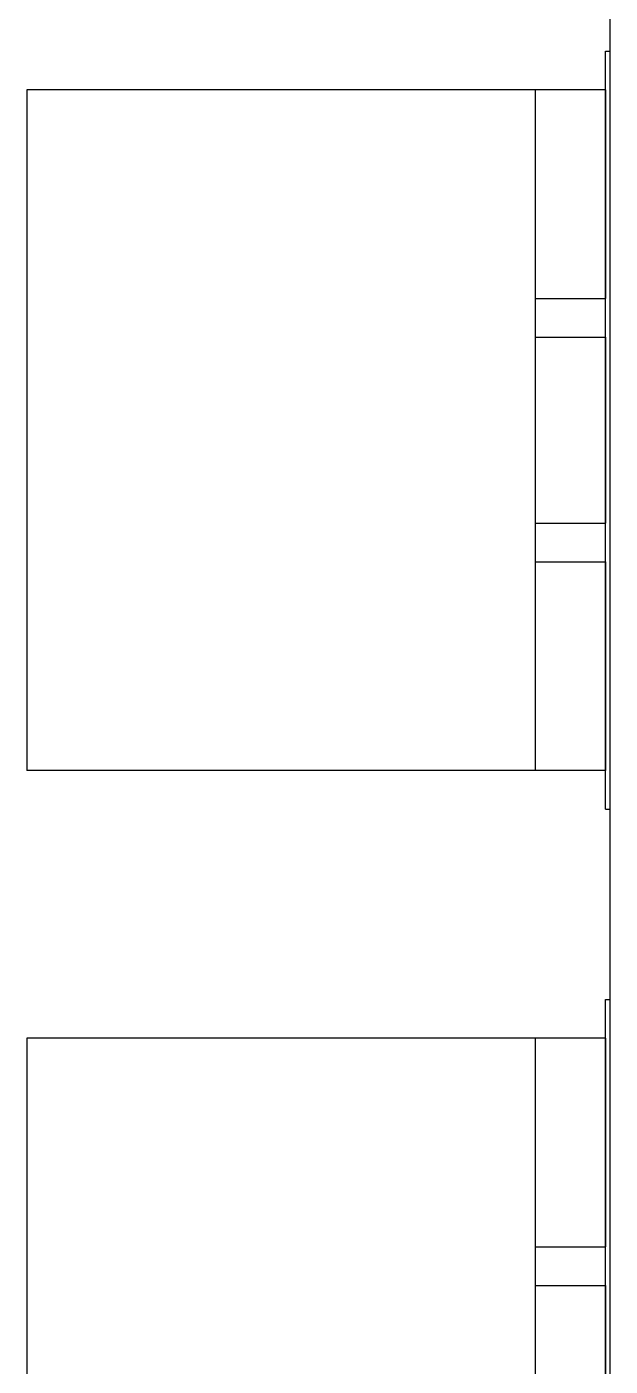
# Model space of a CAD drawing. Header units: centimetres. Extents: x -9.3 to 8.8, y -8.1 to 9.2.
# Drawn here: x 6.055 to 6.961, y 3.108 to 5.19 of the extents above; entities that cross this region are included whole.
import ezdxf

# ---------------------------------------------------------------- set-up
doc = ezdxf.new("R2010")
doc.units = ezdxf.units.CM
doc.header["$MEASUREMENT"] = 0
doc.layers.add('Camada 1', color=7, linetype='Continuous')

msp = doc.modelspace()

# ---------------------------------------------------------------- linework, layer by layer
at = {"layer": 'Camada 1', "color": 250, "lineweight": 25}
for points in [[(6.96136, -0.60149), (6.96136, -0.60149), (6.96136, 6.83154), (6.96136, 6.83154)], [(6.95431, 5.15232), (6.95431, 5.15232), (6.96136, 5.15232), (6.96136, 5.15232)], [(6.95431, 3.97404), (6.95431, 3.97404), (6.95431, 5.15232), (6.95431, 5.15232)], [(6.95431, 5.09235), (6.95431, 5.09235), (6.95431, 5.15232), (6.95431, 5.15232)], [(6.95431, 5.15232), (6.95431, 5.15232), (6.95431, 5.15232), (6.95431, 5.15232)], [(6.84495, 5.09235), (6.84495, 5.09235), (6.05472, 5.09235), (6.05472, 5.09235)], [(6.05472, 5.09235), (6.05472, 5.09235), (6.05472, 4.03401), (6.05472, 4.03401)], [(6.84495, 5.09235), (6.84495, 5.09235), (6.84495, 4.03401), (6.84495, 4.03401)], [(6.95431, 5.09235), (6.95431, 5.09235), (6.84495, 5.09235), (6.84495, 5.09235)], [(6.95431, 5.09235), (6.95431, 5.09235), (6.95431, 4.76779), (6.95431, 4.76779)], [(6.84495, 4.76779), (6.84495, 4.76779), (6.95431, 4.76779), (6.95431, 4.76779)], [(6.95431, 4.70782), (6.95431, 4.70782), (6.95431, 4.76779), (6.95431, 4.76779)], [(6.84495, 4.70782), (6.84495, 4.70782), (6.95431, 4.70782), (6.95431, 4.70782)], [(6.95431, 4.70782), (6.95431, 4.70782), (6.95431, 4.41854), (6.95431, 4.41854)], [(6.84495, 4.41854), (6.84495, 4.41854), (6.95431, 4.41854), (6.95431, 4.41854)], [(6.95431, 4.35857), (6.95431, 4.35857), (6.95431, 4.41854), (6.95431, 4.41854)], [(6.84495, 4.35857), (6.84495, 4.35857), (6.95431, 4.35857), (6.95431, 4.35857)], [(6.95431, 4.35857), (6.95431, 4.35857), (6.95431, 4.03401), (6.95431, 4.03401)], [(6.84495, 4.03401), (6.84495, 4.03401), (6.05472, 4.03401), (6.05472, 4.03401)], [(6.95431, 4.03401), (6.95431, 4.03401), (6.84495, 4.03401), (6.84495, 4.03401)], [(6.95431, 3.97404), (6.95431, 3.97404), (6.95431, 4.03401), (6.95431, 4.03401)], [(6.95431, 3.97404), (6.95431, 3.97404), (6.96136, 3.97404), (6.96136, 3.97404)], [(6.95431, 3.97404), (6.95431, 3.97404), (6.95431, 3.97404), (6.95431, 3.97404)], [(6.95431, 3.67771), (6.95431, 3.67771), (6.96136, 3.67771), (6.96136, 3.67771)], [(6.95431, 2.15018), (6.95431, 2.15018), (6.95431, 3.67771), (6.95431, 3.67771)], [(6.95431, 3.61774), (6.95431, 3.61774), (6.95431, 3.67771), (6.95431, 3.67771)], [(6.95431, 3.67771), (6.95431, 3.67771), (6.95431, 3.67771), (6.95431, 3.67771)], [(6.84495, 3.61774), (6.84495, 3.61774), (6.05472, 3.61774), (6.05472, 3.61774)], [(6.05472, 3.61774), (6.05472, 3.61774), (6.05472, 1.8609), (6.05472, 1.8609)], [(6.84495, 3.61774), (6.84495, 3.61774), (6.84495, 1.8609), (6.84495, 1.8609)], [(6.95431, 3.61774), (6.95431, 3.61774), (6.84495, 3.61774), (6.84495, 3.61774)], [(6.95431, 3.61774), (6.95431, 3.61774), (6.95431, 3.29318), (6.95431, 3.29318)], [(6.84495, 3.29318), (6.84495, 3.29318), (6.95431, 3.29318), (6.95431, 3.29318)], [(6.95431, 3.23321), (6.95431, 3.23321), (6.95431, 3.29318), (6.95431, 3.29318)], [(6.84495, 3.23321), (6.84495, 3.23321), (6.95431, 3.23321), (6.95431, 3.23321)], [(6.95431, 3.23321), (6.95431, 3.23321), (6.95431, 2.94393), (6.95431, 2.94393)]]:
    msp.add_open_spline(points, degree=3, dxfattribs=at)

doc.saveas('drawing.dxf')
